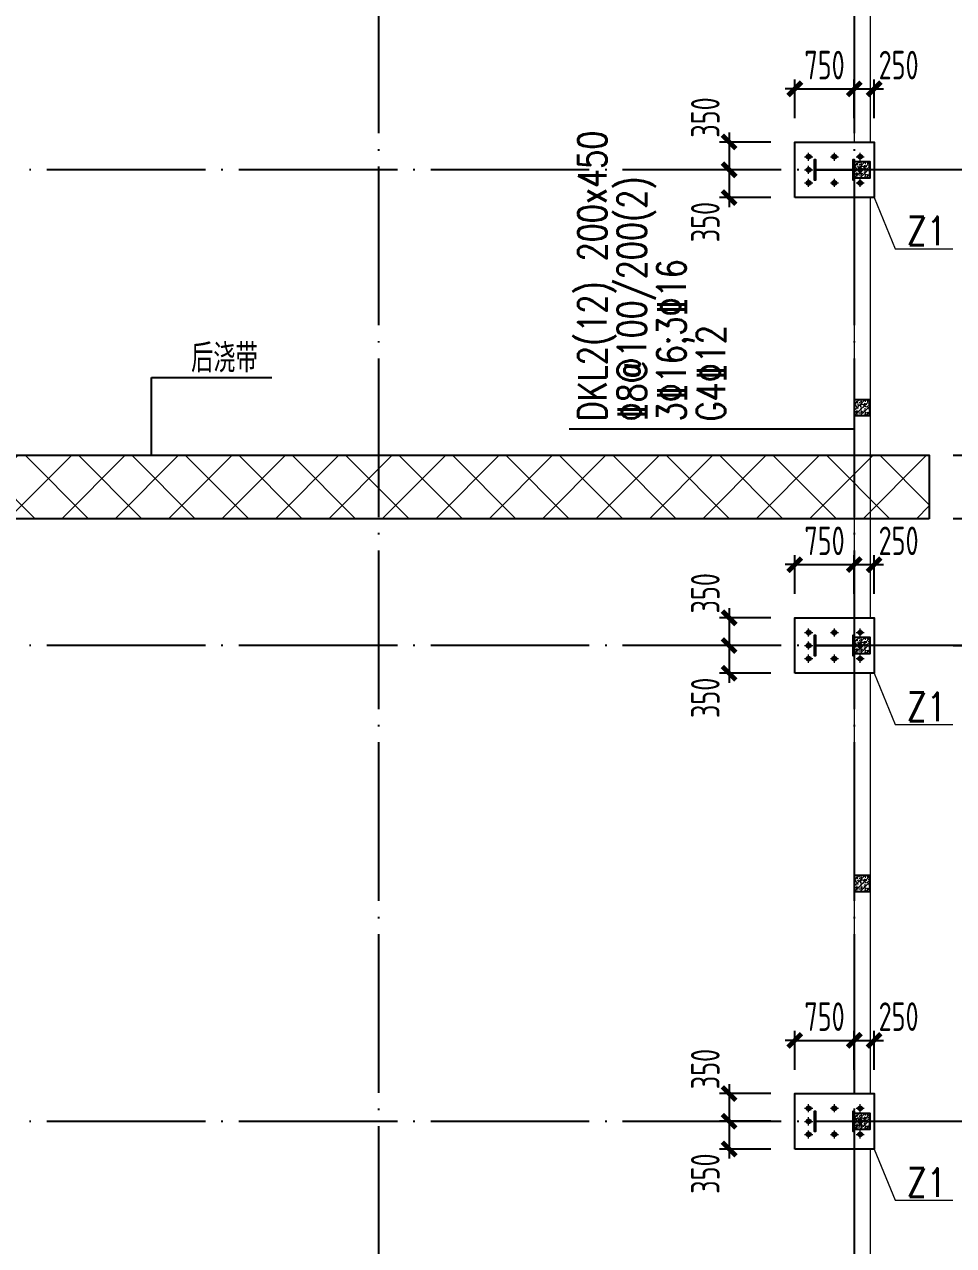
# Model space of a CAD drawing. Extents: x -1389621 to 57380, y -92505 to 283644.
# Drawn here: x -420404 to -408690, y 105500 to 120900 of the extents above; entities that cross this region are included whole.
import ezdxf
from ezdxf.enums import TextEntityAlignment as Align

# ---------------------------------------------------------------- set-up
doc = ezdxf.new("R2010")
doc.units = 0
doc.header["$LTSCALE"] = 100
doc.header["$MEASUREMENT"] = 0
doc.linetypes.add('CENTERX2', pattern=[101.6, 63.5, -12.7, 12.7, -12.7])
doc.linetypes.add('DOTE', pattern=[2.42, 2, -0.2, 0.02, -0.2])
doc.layers.get('0').update_dxf_attribs({"linetype": 'CONTINUOUS'})
doc.layers.get('Defpoints').update_dxf_attribs({"linetype": 'CONTINUOUS'})
for name, color, linetype in [('11000', 4, 'CONTINUOUS'), ('708', 2, 'CONTINUOUS'), ('DIM', 3, 'CONTINUOUS'), ('DOTE', 1, 'DOTE'), ('HIDE_BEAMDIMMASS', 2, 'CONTINUOUS'), ('PUB_DIM', 3, 'CONTINUOUS'), ('基础', 41, 'CONTINUOUS'), ('柱子', 3, 'CONTINUOUS'), ('短柱', 2, 'CONTINUOUS')]:
    doc.layers.add(name, color=color, linetype=linetype)
for name, color, linetype, lineweight in [('HATCH', 254, 'CONTINUOUS', 0), ('PUB_TEXT', 7, 'CONTINUOUS', 15), ('轴线', 1, 'CENTERX2', 13)]:
    doc.layers.add(name, color=color, linetype=linetype, lineweight=lineweight)
doc.styles.add('hztxt', font='txt', dxfattribs={"width": 0.7, "height": 10, "bigfont": 'hztxt.shx'})
doc.styles.get("Standard").update_dxf_attribs({"font": 'txt', "height": 3, "bigfont": 'hztxt'})
doc.styles.add('TSSD_Dimension', font='tssdeng.shx', dxfattribs={"width": 0.7, "bigfont": 'hztxt.shx'})
doc.dimstyles.new('TSSD_100_100', dxfattribs={"dimtxt": 300, "dimasz": 100, "dimexe": 100, "dimexo": 250, "dimgap": 100, "dimtad": 1, "dimdec": 0, "dimzin": 0, "dimdsep": 46, "dimtxsty": 'TSSD_Dimension', "dimblk": 'ARCHTICK', "dimblk1": 'ARCHTICK', "dimblk2": 'ARCHTICK', "dimcen": 0, "dimdle": 100, "dimclrt": 7, "dimadec": 0, "dimazin": 0, "dimtfac": 1, "dimtdec": 0, "dimtix": 1, "dimtmove": 2, "dimatfit": 3, "dimfxl": 0, "dimtolj": 1, "dimtzin": 0, "dimarcsym": 0})

# ---------------------------------------------------------------- blocks, each defined once
blk = doc.blocks.new('A$C79C65598')
at = {"layer": 'HATCH'}
h = blk.add_hatch(dxfattribs=at)
h.set_pattern_fill('ARMORED', color=256, scale=10, style=0)
h.set_pattern_definition([(50, (662996.94, 75026.137), (71.726018, -6.2752135), [7.5, -82.5]), (355, (662996.94, 75026.14), (-13.875133, 75.219213), [6, -66]), (100.4514, (663002.915, 75025.614), (57.850938, 68.943954), [6.374019, -70.114211]), (46.1842, (662996.94, 75046.14), (106.724105, -16.551901), [11.25, -123.75]), (96.6356, (663005.83, 75044.76), (93.46627, 97.411787), [9.561029, -105.1713]), (351.1842, (662996.94, 75046.14), (93.466195, 97.41186), [9, -99]), (21, (663006.94, 75041.137), (59.690705, -40.261889), [7.5, -82.5]), (326, (663006.94, 75041.14), (24.331533, 72.5150045), [6, -66]), (71.4514, (663011.91, 75037.78), (84.022263, 32.25305), [6.374019, -70.114211]), (37.5, (662996.938, 75026.137), (1.2159855, 33.2893854), [0, -65.2, 0, -67, 0, -66.25]), (7.5, (662996.938, 75026.137), (26.3069537, 39.4411712), [0, -38.2, 0, -63.7, 0, -25.25]), (327.5, (662974.638, 75026.137), (53.3822436, -2.2554872), [0, -25, 0, -78, 0, -103.5]), (317.5, (662964.64, 75026.137), (58.318617, 10.0104982), [0, -32.5, 0, -51.8, 0, -73.5]), (45, (662996.94, 75026.137), (-35.355339, 35.355339), [])])
h.paths.add_polyline_path([(35800, 42100), (36000, 42100), (36000, 42300), (35800, 42300)])
h = blk.add_hatch(dxfattribs=at)
h.set_pattern_fill('ARMORED', color=256, scale=10, style=0)
h.set_pattern_definition([(50, (662996.94, 72026.137), (71.726018, -6.2752135), [7.5, -82.5]), (355, (662996.94, 72026.14), (-13.875133, 75.219213), [6, -66]), (100.4514, (663002.915, 72025.614), (57.850938, 68.943954), [6.374019, -70.114211]), (46.1842, (662996.94, 72046.14), (106.724105, -16.551901), [11.25, -123.75]), (96.6356, (663005.83, 72044.76), (93.46627, 97.411787), [9.561029, -105.1713]), (351.1842, (662996.94, 72046.14), (93.466195, 97.41186), [9, -99]), (21, (663006.94, 72041.137), (59.690705, -40.261889), [7.5, -82.5]), (326, (663006.94, 72041.14), (24.331533, 72.5150045), [6, -66]), (71.4514, (663011.91, 72037.78), (84.022263, 32.25305), [6.374019, -70.114211]), (37.5, (662996.938, 72026.137), (1.2159855, 33.2893854), [0, -65.2, 0, -67, 0, -66.25]), (7.5, (662996.938, 72026.137), (26.3069537, 39.4411712), [0, -38.2, 0, -63.7, 0, -25.25]), (327.5, (662974.638, 72026.137), (53.3822436, -2.2554872), [0, -25, 0, -78, 0, -103.5]), (317.5, (662964.64, 72026.137), (58.318617, 10.0104982), [0, -32.5, 0, -51.8, 0, -73.5]), (45, (662996.94, 72026.137), (-35.355339, 35.355339), [])])
h.paths.add_polyline_path([(35800, 39100), (36000, 39100), (36000, 39300), (35800, 39300)])
h = blk.add_hatch(dxfattribs=at)
h.set_pattern_fill('ARMORED', color=256, scale=10, style=0)
h.set_pattern_definition([(50, (662996.94, 69026.137), (71.726018, -6.2752135), [7.5, -82.5]), (355, (662996.94, 69026.14), (-13.875133, 75.219213), [6, -66]), (100.4514, (663002.915, 69025.614), (57.850938, 68.943954), [6.374019, -70.114211]), (46.1842, (662996.94, 69046.14), (106.724105, -16.551901), [11.25, -123.75]), (96.6356, (663005.83, 69044.76), (93.46627, 97.411787), [9.561029, -105.1713]), (351.1842, (662996.94, 69046.14), (93.466195, 97.41186), [9, -99]), (21, (663006.94, 69041.137), (59.690705, -40.261889), [7.5, -82.5]), (326, (663006.94, 69041.14), (24.331533, 72.5150045), [6, -66]), (71.4514, (663011.91, 69037.78), (84.022263, 32.25305), [6.374019, -70.114211]), (37.5, (662996.938, 69026.137), (1.2159855, 33.2893854), [0, -65.2, 0, -67, 0, -66.25]), (7.5, (662996.938, 69026.137), (26.3069537, 39.4411712), [0, -38.2, 0, -63.7, 0, -25.25]), (327.5, (662974.638, 69026.137), (53.3822436, -2.2554872), [0, -25, 0, -78, 0, -103.5]), (317.5, (662964.64, 69026.137), (58.318617, 10.0104982), [0, -32.5, 0, -51.8, 0, -73.5]), (45, (662996.94, 69026.137), (-35.355339, 35.355339), [])])
h.paths.add_polyline_path([(35800, 36100), (36000, 36100), (36000, 36300), (35800, 36300)])
h = blk.add_hatch(dxfattribs=at)
h.set_pattern_fill('ARMORED', color=256, scale=10, style=0)
h.set_pattern_definition([(50, (662996.94, 66026.137), (71.726018, -6.2752135), [7.5, -82.5]), (355, (662996.94, 66026.14), (-13.875133, 75.219213), [6, -66]), (100.4514, (663002.915, 66025.614), (57.850938, 68.943954), [6.374019, -70.114211]), (46.1842, (662996.94, 66046.14), (106.724105, -16.551901), [11.25, -123.75]), (96.6356, (663005.83, 66044.76), (93.46627, 97.411787), [9.561029, -105.1713]), (351.1842, (662996.94, 66046.14), (93.466195, 97.41186), [9, -99]), (21, (663006.94, 66041.137), (59.690705, -40.261889), [7.5, -82.5]), (326, (663006.94, 66041.14), (24.331533, 72.5150045), [6, -66]), (71.4514, (663011.91, 66037.78), (84.022263, 32.25305), [6.374019, -70.114211]), (37.5, (662996.938, 66026.137), (1.2159855, 33.2893854), [0, -65.2, 0, -67, 0, -66.25]), (7.5, (662996.938, 66026.137), (26.3069537, 39.4411712), [0, -38.2, 0, -63.7, 0, -25.25]), (327.5, (662974.638, 66026.137), (53.3822436, -2.2554872), [0, -25, 0, -78, 0, -103.5]), (317.5, (662964.64, 66026.137), (58.318617, 10.0104982), [0, -32.5, 0, -51.8, 0, -73.5]), (45, (662996.94, 66026.137), (-35.355339, 35.355339), [])])
h.paths.add_polyline_path([(35800, 33100), (36000, 33100), (36000, 33300), (35800, 33300)])
h = blk.add_hatch(dxfattribs=at)
h.set_pattern_fill('ARMORED', color=256, scale=10, style=0)
h.set_pattern_definition([(50, (662996.94, 63026.137), (71.726018, -6.2752135), [7.5, -82.5]), (355, (662996.94, 63026.14), (-13.875133, 75.219213), [6, -66]), (100.4514, (663002.915, 63025.614), (57.850938, 68.943954), [6.374019, -70.114211]), (46.1842, (662996.94, 63046.14), (106.724105, -16.551901), [11.25, -123.75]), (96.6356, (663005.83, 63044.76), (93.46627, 97.411787), [9.561029, -105.1713]), (351.1842, (662996.94, 63046.14), (93.466195, 97.41186), [9, -99]), (21, (663006.94, 63041.137), (59.690705, -40.261889), [7.5, -82.5]), (326, (663006.94, 63041.14), (24.331533, 72.5150045), [6, -66]), (71.4514, (663011.91, 63037.78), (84.022263, 32.25305), [6.374019, -70.114211]), (37.5, (662996.938, 63026.137), (1.2159855, 33.2893854), [0, -65.2, 0, -67, 0, -66.25]), (7.5, (662996.938, 63026.137), (26.3069537, 39.4411712), [0, -38.2, 0, -63.7, 0, -25.25]), (327.5, (662974.638, 63026.137), (53.3822436, -2.2554872), [0, -25, 0, -78, 0, -103.5]), (317.5, (662964.64, 63026.137), (58.318617, 10.0104982), [0, -32.5, 0, -51.8, 0, -73.5]), (45, (662996.94, 63026.137), (-35.355339, 35.355339), [])])
h.paths.add_polyline_path([(35800, 30100), (36000, 30100), (36000, 30300), (35800, 30300)])
at = {"layer": '708'}
for points in [[(35800, 42100), (36000, 42100), (36000, 42300), (35800, 42300)], [(35800, 39100), (36000, 39100), (36000, 39300), (35800, 39300)], [(35800, 36100), (36000, 36100), (36000, 36300), (35800, 36300)], [(35800, 33100), (36000, 33100), (36000, 33300), (35800, 33300)], [(35800, 30100), (36000, 30100), (36000, 30300), (35800, 30300)]]:
    blk.add_lwpolyline(points, close=True, dxfattribs=at)
blk = doc.blocks.new('_ArchTick')
at = {"color": 0, "linetype": 'ByBlock'}
blk.add_lwpolyline([(-0.71, -0.71, 0.5, 0.5, 0), (0.71, 0.71, 0.5, 0.5, 0)], format="xyseb", dxfattribs=at)
blk = doc.blocks.new('*D1872')
at = {"layer": 'Defpoints', "color": 0, "ltscale": 100}
for p in [(-408997, 115467), (-408997, 114667), (-408024, 114667)]:
    blk.add_point(p, dxfattribs=at)
at = {"layer": 'DIM', "color": 0, "lineweight": -2, "ltscale": 100}
for p, q in [((-408024, 115587), (-408024, 114547)), ((-408697, 115467), (-407904, 115467)), ((-408697, 114667), (-407904, 114667))]:
    blk.add_line(p, q, dxfattribs=at)
at = {"layer": 'DIM', "color": 0, "lineweight": -2, "ltscale": 100, "xscale": 120, "yscale": 120, "zscale": 120}
for p, rotation in [((-408024, 115467), 90), ((-408024, 114667), 270)]:
    blk.add_blockref('_ArchTick', p, dxfattribs=dict(at, rotation=rotation))
at = {"layer": 'DIM', "color": 7, "ltscale": 100, "insert": (-408324, 115067), "char_height": 360, "attachment_point": 5, "rotation": 90, "style": 'TSSD_Dimension'}
blk.add_mtext('\\A1;800', dxfattribs=at)
blk = doc.blocks.new('*D1873')
at = {"layer": 'Defpoints', "color": 0, "ltscale": 100}
for p in [(-408997, 114667), (-408997, 113067), (-408024, 113067)]:
    blk.add_point(p, dxfattribs=at)
at = {"layer": 'DIM', "color": 0, "lineweight": -2, "ltscale": 100}
for p, q in [((-408024, 114787), (-408024, 112947)), ((-408697, 114667), (-407904, 114667)), ((-408697, 113067), (-407904, 113067))]:
    blk.add_line(p, q, dxfattribs=at)
at = {"layer": 'DIM', "color": 0, "lineweight": -2, "ltscale": 100, "xscale": 120, "yscale": 120, "zscale": 120}
for p, rotation in [((-408024, 114667), 90), ((-408024, 113067), 270)]:
    blk.add_blockref('_ArchTick', p, dxfattribs=dict(at, rotation=rotation))
at = {"layer": 'DIM', "color": 7, "ltscale": 100, "insert": (-408324, 113867), "char_height": 360, "attachment_point": 5, "rotation": 90, "style": 'TSSD_Dimension'}
blk.add_mtext('\\A1;1600', dxfattribs=at)
blk = doc.blocks.new('*D1926')
at = {"layer": 'Defpoints', "color": 0, "ltscale": 100}
for p in [(-410692, 107417), (-411520, 107067), (-410692, 107067)]:
    blk.add_point(p, dxfattribs=at)
at = {"layer": 'DIM', "color": 0, "lineweight": -2, "ltscale": 100}
for p, q in [((-411520, 107537), (-411520, 106947)), ((-410992, 107417), (-411640, 107417)), ((-410992, 107067), (-411640, 107067))]:
    blk.add_line(p, q, dxfattribs=at)
at = {"layer": 'DIM', "color": 0, "lineweight": -2, "ltscale": 100, "xscale": 120, "yscale": 120, "zscale": 120}
for p, rotation in [((-411520, 107417), 90), ((-411520, 107067), 270)]:
    blk.add_blockref('_ArchTick', p, dxfattribs=dict(at, rotation=rotation))
at = {"layer": 'DIM', "color": 7, "ltscale": 100, "insert": (-411820, 107726), "char_height": 360, "attachment_point": 5, "rotation": 90, "style": 'TSSD_Dimension'}
blk.add_mtext('\\A1;350', dxfattribs=at)
blk = doc.blocks.new('*D1927')
at = {"layer": 'Defpoints', "color": 0, "ltscale": 100}
for p in [(-409692, 108087), (-409942, 107417), (-409692, 107417)]:
    blk.add_point(p, dxfattribs=at)
at = {"layer": 'DIM', "color": 0, "lineweight": -2, "ltscale": 100}
for p, q in [((-409942, 107717), (-409942, 108207)), ((-409692, 107717), (-409692, 108207)), ((-410062, 108087), (-409572, 108087))]:
    blk.add_line(p, q, dxfattribs=at)
at = {"layer": 'DIM', "color": 0, "lineweight": -2, "ltscale": 100, "xscale": 120, "yscale": 120, "zscale": 120, "rotation": 180}
blk.add_blockref('_ArchTick', (-409942, 108087), dxfattribs=at)
at = {"layer": 'DIM', "color": 0, "lineweight": -2, "ltscale": 100, "xscale": 120, "yscale": 120, "zscale": 120}
blk.add_blockref('_ArchTick', (-409692, 108087), dxfattribs=at)
at = {"layer": 'DIM', "color": 7, "ltscale": 100, "insert": (-409383, 108387), "char_height": 360, "attachment_point": 5, "style": 'TSSD_Dimension'}
blk.add_mtext('\\A1;250', dxfattribs=at)
blk = doc.blocks.new('*D1928')
at = {"layer": 'Defpoints', "color": 0, "ltscale": 100}
for p in [(-409942, 108087), (-410692, 107417), (-409942, 107417)]:
    blk.add_point(p, dxfattribs=at)
at = {"layer": 'DIM', "color": 0, "lineweight": -2, "ltscale": 100}
for p, q in [((-410692, 107717), (-410692, 108207)), ((-409942, 107717), (-409942, 108207)), ((-410692, 108087), (-410812, 108087)), ((-410692, 108087), (-409942, 108087)), ((-409942, 108087), (-409822, 108087))]:
    blk.add_line(p, q, dxfattribs=at)
at = {"layer": 'DIM', "color": 0, "lineweight": -2, "ltscale": 100, "xscale": 120, "yscale": 120, "zscale": 120}
blk.add_blockref('_ArchTick', (-410692, 108087), dxfattribs=at)
at = {"layer": 'DIM', "color": 0, "lineweight": -2, "ltscale": 100, "xscale": 120, "yscale": 120, "zscale": 120, "rotation": 180}
blk.add_blockref('_ArchTick', (-409942, 108087), dxfattribs=at)
at = {"layer": 'DIM', "color": 7, "ltscale": 100, "insert": (-410317, 108387), "char_height": 360, "attachment_point": 5, "style": 'TSSD_Dimension'}
blk.add_mtext('\\A1;750', dxfattribs=at)
blk = doc.blocks.new('*D1929')
at = {"layer": 'Defpoints', "color": 0, "ltscale": 100}
for p in [(-410692, 107067), (-411520, 106717), (-410692, 106717)]:
    blk.add_point(p, dxfattribs=at)
at = {"layer": 'DIM', "color": 0, "lineweight": -2, "ltscale": 100}
for p, q in [((-411520, 107187), (-411520, 106597)), ((-410992, 107067), (-411640, 107067)), ((-410992, 106717), (-411640, 106717))]:
    blk.add_line(p, q, dxfattribs=at)
at = {"layer": 'DIM', "color": 0, "lineweight": -2, "ltscale": 100, "xscale": 120, "yscale": 120, "zscale": 120}
for p, rotation in [((-411520, 107067), 90), ((-411520, 106717), 270)]:
    blk.add_blockref('_ArchTick', p, dxfattribs=dict(at, rotation=rotation))
at = {"layer": 'DIM', "color": 7, "ltscale": 100, "insert": (-411820, 106407), "char_height": 360, "attachment_point": 5, "rotation": 90, "style": 'TSSD_Dimension'}
blk.add_mtext('\\A1;350', dxfattribs=at)
blk = doc.blocks.new('*D1930')
at = {"layer": 'Defpoints', "color": 0, "ltscale": 100}
for p in [(-410692, 113417), (-411520, 113067), (-410692, 113067)]:
    blk.add_point(p, dxfattribs=at)
at = {"layer": 'DIM', "color": 0, "lineweight": -2, "ltscale": 100}
for p, q in [((-411520, 113537), (-411520, 112947)), ((-410992, 113417), (-411640, 113417)), ((-410992, 113067), (-411640, 113067))]:
    blk.add_line(p, q, dxfattribs=at)
at = {"layer": 'DIM', "color": 0, "lineweight": -2, "ltscale": 100, "xscale": 120, "yscale": 120, "zscale": 120}
for p, rotation in [((-411520, 113417), 90), ((-411520, 113067), 270)]:
    blk.add_blockref('_ArchTick', p, dxfattribs=dict(at, rotation=rotation))
at = {"layer": 'DIM', "color": 7, "ltscale": 100, "insert": (-411820, 113726), "char_height": 360, "attachment_point": 5, "rotation": 90, "style": 'TSSD_Dimension'}
blk.add_mtext('\\A1;350', dxfattribs=at)
blk = doc.blocks.new('*D1931')
at = {"layer": 'Defpoints', "color": 0, "ltscale": 100}
for p in [(-409692, 114087), (-409942, 113417), (-409692, 113417)]:
    blk.add_point(p, dxfattribs=at)
at = {"layer": 'DIM', "color": 0, "lineweight": -2, "ltscale": 100}
for p, q in [((-409942, 113717), (-409942, 114207)), ((-409692, 113717), (-409692, 114207)), ((-410062, 114087), (-409572, 114087))]:
    blk.add_line(p, q, dxfattribs=at)
at = {"layer": 'DIM', "color": 0, "lineweight": -2, "ltscale": 100, "xscale": 120, "yscale": 120, "zscale": 120, "rotation": 180}
blk.add_blockref('_ArchTick', (-409942, 114087), dxfattribs=at)
at = {"layer": 'DIM', "color": 0, "lineweight": -2, "ltscale": 100, "xscale": 120, "yscale": 120, "zscale": 120}
blk.add_blockref('_ArchTick', (-409692, 114087), dxfattribs=at)
at = {"layer": 'DIM', "color": 7, "ltscale": 100, "insert": (-409383, 114387), "char_height": 360, "attachment_point": 5, "style": 'TSSD_Dimension'}
blk.add_mtext('\\A1;250', dxfattribs=at)
blk = doc.blocks.new('*D1932')
at = {"layer": 'Defpoints', "color": 0, "ltscale": 100}
for p in [(-409942, 114087), (-410692, 113417), (-409942, 113417)]:
    blk.add_point(p, dxfattribs=at)
at = {"layer": 'DIM', "color": 0, "lineweight": -2, "ltscale": 100}
for p, q in [((-410692, 113717), (-410692, 114207)), ((-409942, 113717), (-409942, 114207)), ((-410692, 114087), (-410812, 114087)), ((-410692, 114087), (-409942, 114087)), ((-409942, 114087), (-409822, 114087))]:
    blk.add_line(p, q, dxfattribs=at)
at = {"layer": 'DIM', "color": 0, "lineweight": -2, "ltscale": 100, "xscale": 120, "yscale": 120, "zscale": 120}
blk.add_blockref('_ArchTick', (-410692, 114087), dxfattribs=at)
at = {"layer": 'DIM', "color": 0, "lineweight": -2, "ltscale": 100, "xscale": 120, "yscale": 120, "zscale": 120, "rotation": 180}
blk.add_blockref('_ArchTick', (-409942, 114087), dxfattribs=at)
at = {"layer": 'DIM', "color": 7, "ltscale": 100, "insert": (-410317, 114387), "char_height": 360, "attachment_point": 5, "style": 'TSSD_Dimension'}
blk.add_mtext('\\A1;750', dxfattribs=at)
blk = doc.blocks.new('*D1933')
at = {"layer": 'Defpoints', "color": 0, "ltscale": 100}
for p in [(-410692, 113067), (-411520, 112717), (-410692, 112717)]:
    blk.add_point(p, dxfattribs=at)
at = {"layer": 'DIM', "color": 0, "lineweight": -2, "ltscale": 100}
for p, q in [((-410992, 113067), (-411640, 113067)), ((-411520, 113187), (-411520, 112597)), ((-410992, 112717), (-411640, 112717))]:
    blk.add_line(p, q, dxfattribs=at)
at = {"layer": 'DIM', "color": 0, "lineweight": -2, "ltscale": 100, "xscale": 120, "yscale": 120, "zscale": 120}
for p, rotation in [((-411520, 113067), 90), ((-411520, 112717), 270)]:
    blk.add_blockref('_ArchTick', p, dxfattribs=dict(at, rotation=rotation))
at = {"layer": 'DIM', "color": 7, "ltscale": 100, "insert": (-411820, 112407), "char_height": 360, "attachment_point": 5, "rotation": 90, "style": 'TSSD_Dimension'}
blk.add_mtext('\\A1;350', dxfattribs=at)
blk = doc.blocks.new('*D1934')
at = {"layer": 'Defpoints', "color": 0, "ltscale": 100}
for p in [(-410692, 119417), (-411520, 119067), (-410692, 119067)]:
    blk.add_point(p, dxfattribs=at)
at = {"layer": 'DIM', "color": 0, "lineweight": -2, "ltscale": 100}
for p, q in [((-411520, 119537), (-411520, 118947)), ((-410992, 119417), (-411640, 119417)), ((-410992, 119067), (-411640, 119067))]:
    blk.add_line(p, q, dxfattribs=at)
at = {"layer": 'DIM', "color": 0, "lineweight": -2, "ltscale": 100, "xscale": 120, "yscale": 120, "zscale": 120}
for p, rotation in [((-411520, 119417), 90), ((-411520, 119067), 270)]:
    blk.add_blockref('_ArchTick', p, dxfattribs=dict(at, rotation=rotation))
at = {"layer": 'DIM', "color": 7, "ltscale": 100, "insert": (-411820, 119726), "char_height": 360, "attachment_point": 5, "rotation": 90, "style": 'TSSD_Dimension'}
blk.add_mtext('\\A1;350', dxfattribs=at)
blk = doc.blocks.new('*D1935')
at = {"layer": 'Defpoints', "color": 0, "ltscale": 100}
for p in [(-409692, 120087), (-409942, 119417), (-409692, 119417)]:
    blk.add_point(p, dxfattribs=at)
at = {"layer": 'DIM', "color": 0, "lineweight": -2, "ltscale": 100}
for p, q in [((-409942, 119717), (-409942, 120207)), ((-409692, 119717), (-409692, 120207)), ((-410062, 120087), (-409572, 120087))]:
    blk.add_line(p, q, dxfattribs=at)
at = {"layer": 'DIM', "color": 0, "lineweight": -2, "ltscale": 100, "xscale": 120, "yscale": 120, "zscale": 120, "rotation": 180}
blk.add_blockref('_ArchTick', (-409942, 120087), dxfattribs=at)
at = {"layer": 'DIM', "color": 0, "lineweight": -2, "ltscale": 100, "xscale": 120, "yscale": 120, "zscale": 120}
blk.add_blockref('_ArchTick', (-409692, 120087), dxfattribs=at)
at = {"layer": 'DIM', "color": 7, "ltscale": 100, "insert": (-409383, 120387), "char_height": 360, "attachment_point": 5, "style": 'TSSD_Dimension'}
blk.add_mtext('\\A1;250', dxfattribs=at)
blk = doc.blocks.new('*D1936')
at = {"layer": 'Defpoints', "color": 0, "ltscale": 100}
for p in [(-409942, 120087), (-410692, 119417), (-409942, 119417)]:
    blk.add_point(p, dxfattribs=at)
at = {"layer": 'DIM', "color": 0, "lineweight": -2, "ltscale": 100}
for p, q in [((-410692, 119717), (-410692, 120207)), ((-409942, 119717), (-409942, 120207)), ((-410692, 120087), (-410812, 120087)), ((-410692, 120087), (-409942, 120087)), ((-409942, 120087), (-409822, 120087))]:
    blk.add_line(p, q, dxfattribs=at)
at = {"layer": 'DIM', "color": 0, "lineweight": -2, "ltscale": 100, "xscale": 120, "yscale": 120, "zscale": 120}
blk.add_blockref('_ArchTick', (-410692, 120087), dxfattribs=at)
at = {"layer": 'DIM', "color": 0, "lineweight": -2, "ltscale": 100, "xscale": 120, "yscale": 120, "zscale": 120, "rotation": 180}
blk.add_blockref('_ArchTick', (-409942, 120087), dxfattribs=at)
at = {"layer": 'DIM', "color": 7, "ltscale": 100, "insert": (-410317, 120387), "char_height": 360, "attachment_point": 5, "style": 'TSSD_Dimension'}
blk.add_mtext('\\A1;750', dxfattribs=at)
blk = doc.blocks.new('*D1937')
at = {"layer": 'Defpoints', "color": 0, "ltscale": 100}
for p in [(-410692, 119067), (-411520, 118717), (-410692, 118717)]:
    blk.add_point(p, dxfattribs=at)
at = {"layer": 'DIM', "color": 0, "lineweight": -2, "ltscale": 100}
for p, q in [((-410992, 119067), (-411640, 119067)), ((-411520, 119187), (-411520, 118597)), ((-410992, 118717), (-411640, 118717))]:
    blk.add_line(p, q, dxfattribs=at)
at = {"layer": 'DIM', "color": 0, "lineweight": -2, "ltscale": 100, "xscale": 120, "yscale": 120, "zscale": 120}
for p, rotation in [((-411520, 119067), 90), ((-411520, 118717), 270)]:
    blk.add_blockref('_ArchTick', p, dxfattribs=dict(at, rotation=rotation))
at = {"layer": 'DIM', "color": 7, "ltscale": 100, "insert": (-411820, 118407), "char_height": 360, "attachment_point": 5, "rotation": 90, "style": 'TSSD_Dimension'}
blk.add_mtext('\\A1;350', dxfattribs=at)

msp = doc.modelspace()

# ---------------------------------------------------------------- hatches: boundary and pattern name
h = msp.add_hatch(color=256)
edge = h.paths.add_edge_path()
edge.add_arc((-410517.342, 119231.574), 26, 0, 360)
h = msp.add_hatch(color=256)
edge = h.paths.add_edge_path()
edge.add_arc((-410192.342, 119231.574), 26, 0, 360)
h = msp.add_hatch(color=256)
edge = h.paths.add_edge_path()
edge.add_arc((-409867.342, 119231.574), 26, 0, 360)
h = msp.add_hatch(color=256)
edge = h.paths.add_edge_path()
edge.add_arc((-410517.342, 119066.574), 26, 0, 360)
h = msp.add_hatch(color=256)
edge = h.paths.add_edge_path()
edge.add_arc((-409867.342, 119066.574), 26, 0, 360)
h = msp.add_hatch(color=256)
edge = h.paths.add_edge_path()
edge.add_arc((-410517.342, 118901.574), 26, 0, 360)
h = msp.add_hatch(color=256)
edge = h.paths.add_edge_path()
edge.add_arc((-410192.342, 118901.574), 26, 0, 360)
h = msp.add_hatch(color=256)
edge = h.paths.add_edge_path()
edge.add_arc((-409867.342, 118901.574), 26, 0, 360)
h = msp.add_hatch(color=256)
edge = h.paths.add_edge_path()
edge.add_arc((-410517.342, 113231.574), 26, 0, 360)
h = msp.add_hatch(color=256)
edge = h.paths.add_edge_path()
edge.add_arc((-410192.342, 113231.574), 26, 0, 360)
h = msp.add_hatch(color=256)
edge = h.paths.add_edge_path()
edge.add_arc((-409867.342, 113231.574), 26, 0, 360)
h = msp.add_hatch(color=256)
edge = h.paths.add_edge_path()
edge.add_arc((-410517.342, 113066.574), 26, 0, 360)
h = msp.add_hatch(color=256)
edge = h.paths.add_edge_path()
edge.add_arc((-409867.342, 113066.574), 26, 0, 360)
h = msp.add_hatch(color=256)
edge = h.paths.add_edge_path()
edge.add_arc((-410517.342, 112901.574), 26, 0, 360)
h = msp.add_hatch(color=256)
edge = h.paths.add_edge_path()
edge.add_arc((-410192.342, 112901.574), 26, 0, 360)
h = msp.add_hatch(color=256)
edge = h.paths.add_edge_path()
edge.add_arc((-409867.342, 112901.574), 26, 0, 360)
h = msp.add_hatch(color=256)
edge = h.paths.add_edge_path()
edge.add_arc((-410517.342, 107231.574), 26, 0, 360)
h = msp.add_hatch(color=256)
edge = h.paths.add_edge_path()
edge.add_arc((-410192.342, 107231.574), 26, 0, 360)
h = msp.add_hatch(color=256)
edge = h.paths.add_edge_path()
edge.add_arc((-409867.342, 107231.574), 26, 0, 360)
h = msp.add_hatch(color=256)
edge = h.paths.add_edge_path()
edge.add_arc((-410517.342, 107066.574), 26, 0, 360)
h = msp.add_hatch(color=256)
edge = h.paths.add_edge_path()
edge.add_arc((-409867.342, 107066.574), 26, 0, 360)
h = msp.add_hatch(color=256)
edge = h.paths.add_edge_path()
edge.add_arc((-410517.342, 106901.574), 26, 0, 360)
h = msp.add_hatch(color=256)
edge = h.paths.add_edge_path()
edge.add_arc((-410192.342, 106901.574), 26, 0, 360)
h = msp.add_hatch(color=256)
edge = h.paths.add_edge_path()
edge.add_arc((-409867.342, 106901.574), 26, 0, 360)
at = {"layer": 'HATCH', "ltscale": 100}
h = msp.add_hatch(dxfattribs=at)
h.set_pattern_fill('HOLE_MATETIEL', color=256, scale=150, style=0)
h.set_pattern_definition([(45, (-500.06, 0), (-336.7596, 336.7596), []), (135, (-500.06, 0), (-336.7596, -336.7596), [])])
h.paths.add_polyline_path([(-408996.757, 114666.574), (-428505.461, 114666.574), (-428505.461, 115466.574), (-408996.757, 115466.574)])

# ---------------------------------------------------------------- linework, layer by layer
at = {"ltscale": 100}
for p, q in [((-418800.952, 115466.574), (-418800.952, 116448.732)), ((-418800.952, 116448.732), (-417287.008, 116448.732))]:
    msp.add_line(p, q, dxfattribs=at)
msp.add_lwpolyline([(-408996.757, 114666.574), (-428505.461, 114666.574), (-428505.461, 115466.574), (-408996.757, 115466.574)], close=True, dxfattribs=at)
at = {"layer": '11000'}
for centre in [(-410517.342, 119231.574), (-410192.342, 119231.574), (-409867.342, 119231.574), (-410517.342, 119066.574), (-409867.342, 119066.574), (-410517.342, 118901.574), (-410192.342, 118901.574), (-409867.342, 118901.574), (-410517.342, 113231.574), (-410192.342, 113231.574), (-409867.342, 113231.574), (-410517.342, 113066.574), (-409867.342, 113066.574), (-410517.342, 112901.574), (-410192.342, 112901.574), (-409867.342, 112901.574), (-410517.342, 107231.574), (-410192.342, 107231.574), (-409867.342, 107231.574), (-410517.342, 107066.574), (-409867.342, 107066.574), (-410517.342, 106901.574), (-410192.342, 106901.574), (-409867.342, 106901.574)]:
    msp.add_circle(centre, 26, dxfattribs=at)
at = {"layer": 'DOTE', "linetype": 'DOTE', "ltscale": 10}
for p, q in [((-415942.342, 150566.574), (-415942.342, 75566.574)), ((-409942.342, 150566.574), (-409942.342, 75566.574)), ((-408442.342, 119066.574), (-449864.339, 119066.574)), ((-408442.342, 113066.574), (-449864.339, 113066.574)), ((-408442.342, 107066.574), (-449864.339, 107066.574))]:
    msp.add_line(p, q, dxfattribs=at)
at = {"layer": 'HATCH', "ltscale": 100}
for p, q in [((-409942.342, 124716.574), (-409942.342, 119416.574)), ((-409742.342, 124716.574), (-409742.342, 119416.574)), ((-409942.342, 118716.574), (-409942.342, 113416.574)), ((-409742.342, 118716.574), (-409742.342, 113416.574)), ((-409942.342, 112716.574), (-409942.342, 107416.574)), ((-409742.342, 112716.574), (-409742.342, 107416.574)), ((-409942.342, 106716.574), (-409942.342, 101416.574)), ((-409742.342, 106716.574), (-409742.342, 101416.574))]:
    msp.add_line(p, q, dxfattribs=at)
at = {"layer": 'HIDE_BEAMDIMMASS'}
msp.add_line((-409942.342, 115795.216), (-413537.445, 115795.216), dxfattribs=at)
at = {"layer": 'PUB_TEXT'}
for p, q in [((-409692.342, 118716.574), (-409428.223, 118071.373)), ((-409428.223, 118071.373), (-408697.867, 118071.373)), ((-409692.342, 112716.574), (-409428.223, 112071.373)), ((-409428.223, 112071.373), (-408697.867, 112071.373)), ((-409692.342, 106716.574), (-409428.223, 106071.373)), ((-409428.223, 106071.373), (-408697.867, 106071.373))]:
    msp.add_line(p, q, dxfattribs=at)
at = {"layer": '柱子', "ltscale": 100}
for points in [[(-410430.342, 119062.574), (-410430.342, 118936.574), (-410442.342, 118936.574), (-410442.342, 119196.574), (-410430.342, 119196.574), (-410430.342, 119070.574), (-409954.342, 119070.574), (-409954.342, 119196.574), (-409942.342, 119196.574), (-409942.342, 118936.574), (-409954.342, 118936.574), (-409954.342, 119062.574)], [(-410430.342, 113062.574), (-410430.342, 112936.574), (-410442.342, 112936.574), (-410442.342, 113196.574), (-410430.342, 113196.574), (-410430.342, 113070.574), (-409954.342, 113070.574), (-409954.342, 113196.574), (-409942.342, 113196.574), (-409942.342, 112936.574), (-409954.342, 112936.574), (-409954.342, 113062.574)], [(-410430.342, 107062.574), (-410430.342, 106936.574), (-410442.342, 106936.574), (-410442.342, 107196.574), (-410430.342, 107196.574), (-410430.342, 107070.574), (-409954.342, 107070.574), (-409954.342, 107196.574), (-409942.342, 107196.574), (-409942.342, 106936.574), (-409954.342, 106936.574), (-409954.342, 107062.574)]]:
    msp.add_lwpolyline(points, close=True, dxfattribs=at)
at = {"layer": '短柱', "ltscale": 100}
for points in [[(-410692.342, 118716.574), (-410692.342, 119416.574), (-409692.342, 119416.574), (-409692.342, 118716.574)], [(-410692.342, 112716.574), (-410692.342, 113416.574), (-409692.342, 113416.574), (-409692.342, 112716.574)], [(-410692.342, 106716.574), (-410692.342, 107416.574), (-409692.342, 107416.574), (-409692.342, 106716.574)]]:
    msp.add_lwpolyline(points, close=True, dxfattribs=at)
at = {"layer": '轴线'}
for p, q in [((-410568.342, 119231.574), (-410466.342, 119231.574)), ((-410517.342, 119180.574), (-410517.342, 119282.574)), ((-410243.342, 119231.574), (-410141.342, 119231.574)), ((-410192.342, 119180.574), (-410192.342, 119282.574)), ((-409918.342, 119231.574), (-409816.342, 119231.574)), ((-409867.342, 119180.574), (-409867.342, 119282.574)), ((-410568.342, 119066.574), (-410466.342, 119066.574)), ((-410517.342, 119015.574), (-410517.342, 119117.574)), ((-409918.342, 119066.574), (-409816.342, 119066.574)), ((-409867.342, 119015.574), (-409867.342, 119117.574)), ((-410568.342, 118901.574), (-410466.342, 118901.574)), ((-410517.342, 118850.574), (-410517.342, 118952.574)), ((-410243.342, 118901.574), (-410141.342, 118901.574)), ((-410192.342, 118850.574), (-410192.342, 118952.574)), ((-409918.342, 118901.574), (-409816.342, 118901.574)), ((-409867.342, 118850.574), (-409867.342, 118952.574)), ((-410568.342, 113231.574), (-410466.342, 113231.574)), ((-410517.342, 113180.574), (-410517.342, 113282.574)), ((-410243.342, 113231.574), (-410141.342, 113231.574)), ((-410192.342, 113180.574), (-410192.342, 113282.574)), ((-409918.342, 113231.574), (-409816.342, 113231.574)), ((-409867.342, 113180.574), (-409867.342, 113282.574)), ((-410568.342, 113066.574), (-410466.342, 113066.574)), ((-410517.342, 113015.574), (-410517.342, 113117.574)), ((-409918.342, 113066.574), (-409816.342, 113066.574)), ((-409867.342, 113015.574), (-409867.342, 113117.574)), ((-410568.342, 112901.574), (-410466.342, 112901.574)), ((-410517.342, 112850.574), (-410517.342, 112952.574)), ((-410243.342, 112901.574), (-410141.342, 112901.574)), ((-410192.342, 112850.574), (-410192.342, 112952.574)), ((-409918.342, 112901.574), (-409816.342, 112901.574)), ((-409867.342, 112850.574), (-409867.342, 112952.574)), ((-410568.342, 107231.574), (-410466.342, 107231.574)), ((-410517.342, 107180.574), (-410517.342, 107282.574)), ((-410243.342, 107231.574), (-410141.342, 107231.574)), ((-410192.342, 107180.574), (-410192.342, 107282.574)), ((-409918.342, 107231.574), (-409816.342, 107231.574)), ((-409867.342, 107180.574), (-409867.342, 107282.574)), ((-410568.342, 107066.574), (-410466.342, 107066.574)), ((-410517.342, 107015.574), (-410517.342, 107117.574)), ((-409918.342, 107066.574), (-409816.342, 107066.574)), ((-409867.342, 107015.574), (-409867.342, 107117.574)), ((-410568.342, 106901.574), (-410466.342, 106901.574)), ((-410517.342, 106850.574), (-410517.342, 106952.574)), ((-410243.342, 106901.574), (-410141.342, 106901.574)), ((-410192.342, 106850.574), (-410192.342, 106952.574)), ((-409918.342, 106901.574), (-409816.342, 106901.574)), ((-409867.342, 106850.574), (-409867.342, 106952.574))]:
    msp.add_line(p, q, dxfattribs=at)

# ---------------------------------------------------------------- block references
at = {"layer": '基础', "ltscale": 100}
msp.add_blockref('A$C79C65598', (-445742.341, 76866.574), dxfattribs=at)

# ---------------------------------------------------------------- texts
at = {"layer": 'HIDE_BEAMDIMMASS', "width": 0.779817}
for s, p in [('DKL2(12) 200x450', (-413064.623, 115892.969)), ('\x848@100/200(2)', (-412565.873, 115892.969)), ('3\x8416;3\x8416', (-412067.124, 115892.969)), ('G4\x8412', (-411568.374, 115892.969))]:
    msp.add_text(s, height=360, rotation=90, dxfattribs=at).set_placement(p)
msp.add_text('后浇带', height=360, dxfattribs=at).set_placement((-418303.121, 116511.482))
at = {"layer": 'PUB_DIM', "color": 7, "linetype": 'Continuous', "style": 'hztxt', "width": 0.8}
for p in [(-409029.813, 118294.327), (-409029.813, 112294.327), (-409029.813, 106294.327)]:
    msp.add_text('Z1', height=360, dxfattribs=at).set_placement(p, align=Align.MIDDLE)

# ---------------------------------------------------------------- dimensions: what is measured, and where the dimension line sits
at = {"layer": 'DIM', "ltscale": 100}
for base, p1, p2, picture, middle in [((-409942.342, 120087.13), (-410692.342, 119416.574), (-409942.342, 119416.574), '*D1936', (-410317.342, 120387.13)), ((-409942.342, 114087.13), (-410692.342, 113416.574), (-409942.342, 113416.574), '*D1932', (-410317.342, 114387.13)), ((-409942.342, 108087.13), (-410692.342, 107416.574), (-409942.342, 107416.574), '*D1928', (-410317.342, 108387.13))]:
    dim = msp.add_linear_dim(base=base, p1=p1, p2=p2, dimstyle='TSSD_100_100', override={"dimscale": 1.2}, dxfattribs=at)
    dim.commit()
    dim.dimension.update_dxf_attribs({"geometry": picture, "text_midpoint": middle})
for base, p1, p2, picture, middle in [((-409692.342, 120087.13), (-409942.342, 119416.574), (-409692.342, 119416.574), '*D1935', (-409382.649, 120387.13)), ((-409692.342, 114087.13), (-409942.342, 113416.574), (-409692.342, 113416.574), '*D1931', (-409382.649, 114387.13)), ((-409692.342, 108087.13), (-409942.342, 107416.574), (-409692.342, 107416.574), '*D1927', (-409382.649, 108387.13))]:
    dim = msp.add_linear_dim(base=base, p1=p1, p2=p2, dimstyle='TSSD_100_100', override={"dimscale": 1.2}, dxfattribs=at)
    dim.commit()
    dim.dimension.update_dxf_attribs({"geometry": picture, "text_midpoint": middle, "dimtype": 160})
for base, p1, p2, picture, middle in [((-411519.727, 119066.574), (-410692.342, 119416.574), (-410692.342, 119066.574), '*D1934', (-411819.727, 119726.266)), ((-411519.727, 118716.574), (-410692.342, 119066.574), (-410692.342, 118716.574), '*D1937', (-411819.727, 118406.881)), ((-411519.727, 113066.574), (-410692.342, 113416.574), (-410692.342, 113066.574), '*D1930', (-411819.727, 113726.266)), ((-411519.727, 112716.574), (-410692.342, 113066.574), (-410692.342, 112716.574), '*D1933', (-411819.727, 112406.881)), ((-411519.727, 107066.574), (-410692.342, 107416.574), (-410692.342, 107066.574), '*D1926', (-411819.727, 107726.266)), ((-411519.727, 106716.574), (-410692.342, 107066.574), (-410692.342, 106716.574), '*D1929', (-411819.727, 106406.881))]:
    dim = msp.add_linear_dim(base=base, p1=p1, p2=p2, angle=90, dimstyle='TSSD_100_100', override={"dimscale": 1.2}, dxfattribs=at)
    dim.commit()
    dim.dimension.update_dxf_attribs({"geometry": picture, "text_midpoint": middle, "dimtype": 160})
for base, p1, p2, picture, middle in [((-408023.943, 114666.574), (-408996.757, 115466.574), (-408996.757, 114666.574), '*D1872', (-408323.943, 115066.574)), ((-408023.943, 113066.574), (-408996.757, 114666.574), (-408996.757, 113066.574), '*D1873', (-408323.943, 113866.574))]:
    dim = msp.add_linear_dim(base=base, p1=p1, p2=p2, angle=90, dimstyle='TSSD_100_100', override={"dimscale": 1.2}, dxfattribs=at)
    dim.commit()
    dim.dimension.update_dxf_attribs({"geometry": picture, "text_midpoint": middle})

doc.saveas('drawing.dxf')
